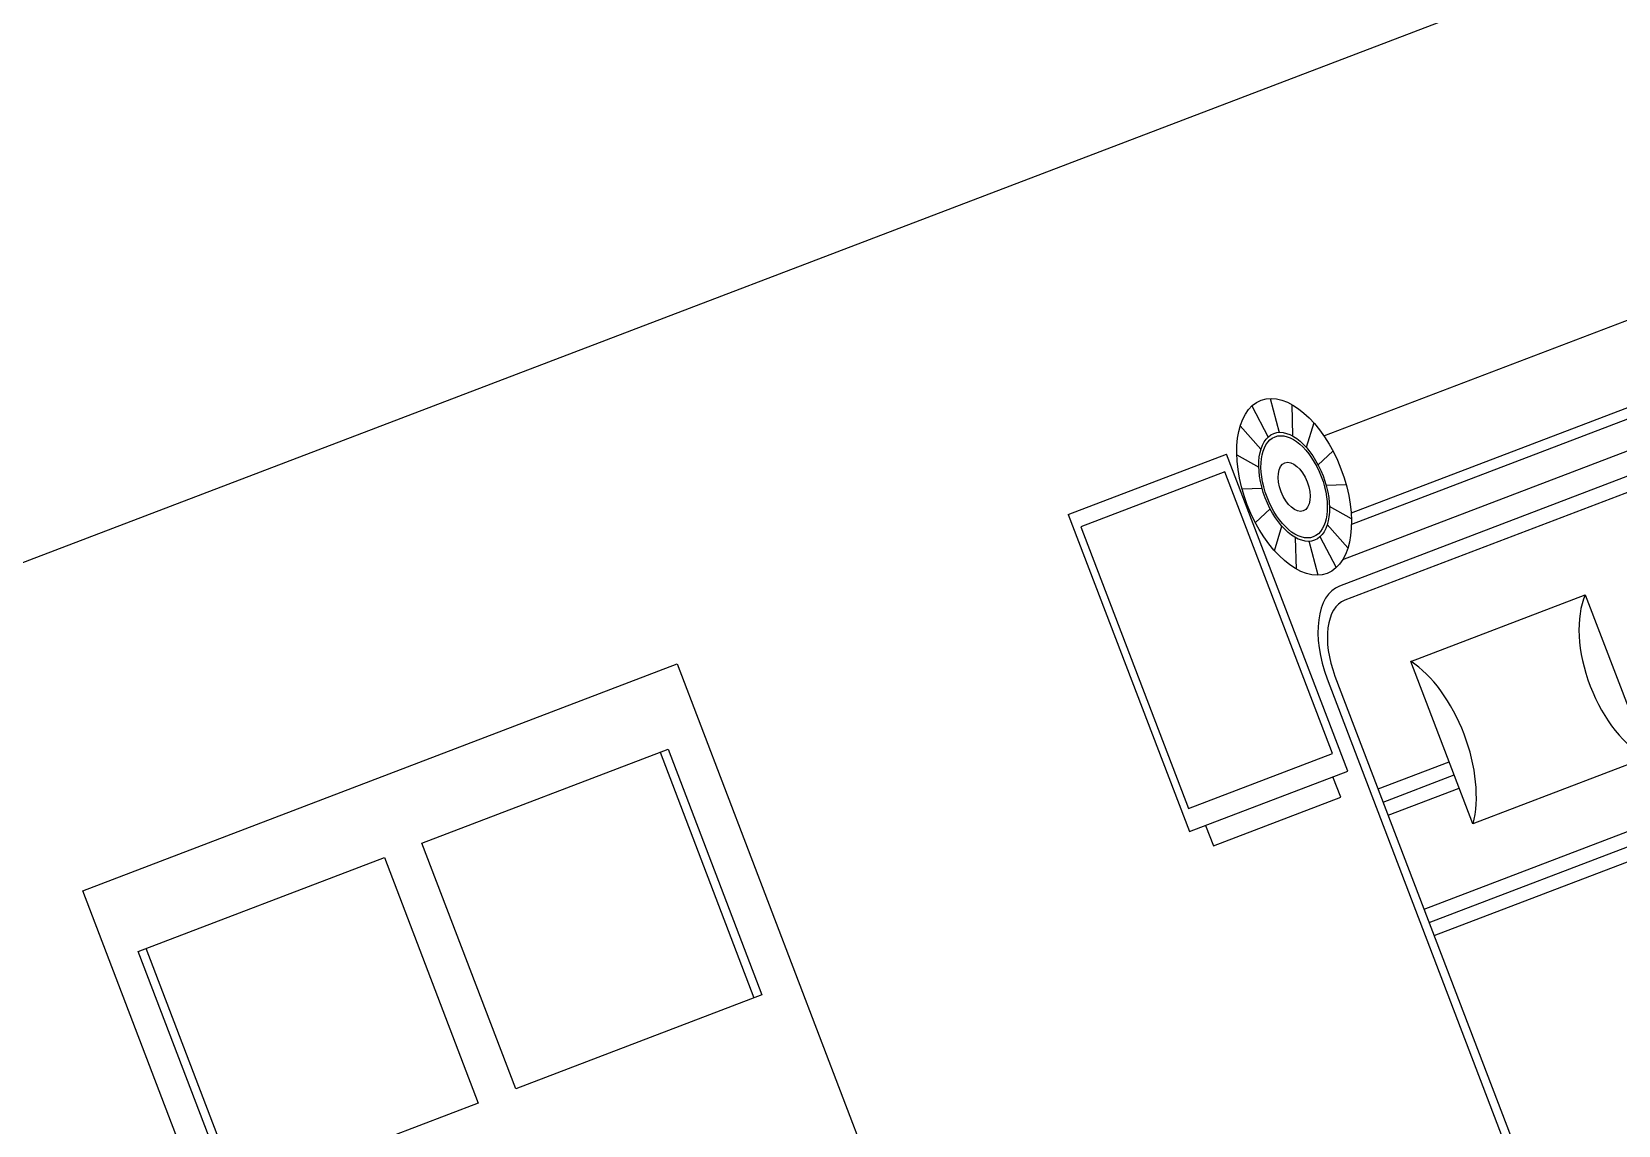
# Model space of a CAD drawing. Header units: inches. Extents: x -5597760 to 21122418, y -37133 to 23298423.
# Drawn here: x 9145237 to 10267929, y 13530088 to 14304313 of the extents above; entities that cross this region are included whole.
import ezdxf

# ---------------------------------------------------------------- set-up
doc = ezdxf.new("R2010")
doc.units = ezdxf.units.IN
doc.header["$MEASUREMENT"] = 0
doc.layers.add('www.cad-blocks.net', color=7, linetype='Continuous')

# ---------------------------------------------------------------- blocks, each defined once
blk = doc.blocks.new('A$C6F7C6EE8')
at = {"linetype": 'Continuous'}
for p, q in [((0.4959, 2.7774), (0.5054, 2.733)), ((0.542, 2.7781), (0.5339, 2.7335)), ((0.4535, 2.759), (0.4793, 2.7217)), ((0.5849, 2.7612), (0.5603, 2.7231)), ((0, 2.7315), (0, 2.2985)), ((0, 2.7315), (0.3997, 2.7315)), ((0.3997, 2.2985), (0.3997, 2.7315)), ((0.4215, 2.7259), (0.4596, 2.7013)), ((0.6181, 2.7291), (0.5808, 2.7033)), ((0.0177, 2.7112), (0.0177, 2.3265)), ((0.381, 2.7112), (0.0177, 2.7112)), ((0.381, 2.3265), (0.381, 2.7112)), ((0.6292, 2.709), (1.6584, 2.709)), ((0.4045, 2.683), (0.4491, 2.6748)), ((0.6364, 2.6868), (0.5921, 2.6772)), ((0.4053, 2.6368), (0.4496, 2.6464)), ((0.6372, 2.6406), (0.5926, 2.6487)), ((0.4236, 2.5945), (0.4609, 2.6203)), ((0.6202, 2.5977), (0.5821, 2.6223)), ((0.4568, 2.5624), (0.4813, 2.6005)), ((0.5458, 2.5462), (0.5362, 2.5905)), ((0.5881, 2.5646), (0.5623, 2.6019)), ((1.6723, 2.5907), (0.6153, 2.5907)), ((1.6635, 2.6044), (0.6242, 2.6044)), ((0.4997, 2.5455), (0.5078, 2.5901)), ((0.5671, 2.553), (1.7206, 2.553)), ((1.7574, 2.5228), (0.5374, 2.5228)), ((1.7574, 2.5035), (0.5374, 2.5035)), ((0.4322, 2.4176), (0.4322, 0.6827)), ((0.4515, 2.4176), (0.4515, 0.6827)), ((0.6311, 2.4006), (1.0712, 2.4006)), ((0.6311, 2.1786), (0.6311, 2.4006)), ((1.0712, 2.4006), (1.0712, 2.1786)), ((0.0177, 2.3265), (0.381, 2.3265)), ((0, 2.2985), (0.3997, 2.2985)), ((0.0411, 2.2985), (0.0411, 2.2705)), ((0.3625, 2.2705), (0.3625, 2.2985)), ((0.0411, 2.2705), (0.3625, 2.2705)), ((0.4515, 2.2634), (0.6311, 2.2634)), ((0.4515, 2.2454), (0.6311, 2.2454)), ((0.4515, 2.2274), (0.6311, 2.2274)), ((1.0712, 2.1786), (0.6311, 2.1786)), ((0.4515, 2.0991), (1.8433, 2.0991)), ((0.4515, 2.0811), (1.8433, 2.0811)), ((0.4515, 2.0631), (1.8433, 2.0631))]:
    blk.add_line(p, q, dxfattribs=at)
for radius in [0.1182, 0.0729, 0.0684, 0.0328]:
    blk.add_circle((0.5208, 2.6618), radius, dxfattribs=at)
for centre, radius, start, end in [((0.5374, 2.4176), 0.1052, 90, 180), ((0.5374, 2.4176), 0.0859, 90, 180), ((0.5487, 2.2896), 0.1383, 306.5959, 53.4041), ((1.1314, 2.2896), 0.1263, 118.4619, 241.5381)]:
    blk.add_arc(centre, radius, start, end, dxfattribs=at)
blk = doc.blocks.new('A$C6D2A2628')
for p, q in [((0.291, 2.4297), (1.791, 2.4297)), ((0.291, 0.4297), (0.291, 2.4297)), ((1.791, 2.4297), (1.791, 0.4297)), ((0.3622, 2.3321), (0.9834, 2.3321)), ((0.3622, 1.9967), (0.3622, 2.3321)), ((0.3822, 1.9967), (0.3822, 2.3321)), ((0.9834, 2.3321), (0.9834, 1.9967)), ((1.0779, 2.3321), (1.6991, 2.3321)), ((1.0779, 1.9967), (1.0779, 2.3321)), ((1.6791, 2.3321), (1.6791, 1.9967)), ((1.6991, 2.3321), (1.6991, 1.9967)), ((0.9834, 1.9967), (0.3622, 1.9967)), ((1.6991, 1.9967), (1.0779, 1.9967))]:
    blk.add_line(p, q)
blk = doc.blocks.new('format')
at = {"color": 155, "true_color": 0x546d8e}
blk.add_line((47364.4, 27062.5), (110172.9, 27062.5), dxfattribs=at)
blk = doc.blocks.new('01-01-cad-blocks-net-beds')
at = {"xscale": 1000, "yscale": 1000, "zscale": 1000}
for name, p in [('A$C6F7C6EE8', (47323, 14429.6)), ('A$C6D2A2628', (44545.2, 14731.3))]:
    blk.add_blockref(name, p, dxfattribs=at)
at = {"layer": 'www.cad-blocks.net'}
blk.add_blockref('format', (-41848.5, -9482.9), dxfattribs=at)

msp = doc.modelspace()

# ---------------------------------------------------------------- block references
at = {"xscale": 300.1938731896516, "yscale": 554.7683964805537, "zscale": 300.1938731896516, "rotation": 20.89932353322971}
msp.add_blockref('01-01-cad-blocks-net-beds', (3466.3, 689.2), dxfattribs=at)

doc.saveas('drawing.dxf')
